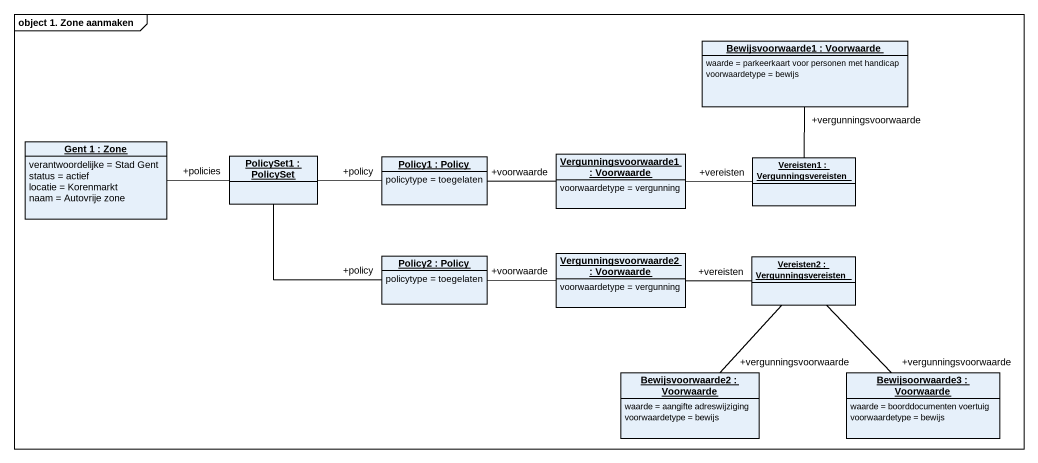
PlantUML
@startuml
mainframe object 1. Zone aanmaken
hide circle
hide empty members
object "Bewijsvoorwaarde1 : Voorwaarde" as Bewijsvoorwaarde1 {
  waarde = parkeerkaart voor personen met handicap
  voorwaardetype = bewijs
}
object "Gent 1 : Zone" as Gent_1 {
  verantwoordelijke = Stad Gent
  status = actief
  locatie = Korenmarkt
  naam = Autovrije zone
}
object "PolicySet1 : PolicySet" as PolicySet1
object "Policy1 : Policy" as Policy1 {
  policytype = toegelaten
}
object "Vergunningsvoorwaarde1 : Voorwaarde" as Vergunningsvoorwaarde1 {
  voorwaardetype = vergunning
}
object "Vereisten1 : Vergunningsvereisten" as Vereisten1
object "Policy2 : Policy" as Policy2 {
  policytype = toegelaten
}
object "Vergunningsvoorwaarde2 : Voorwaarde" as Vergunningsvoorwaarde2 {
  voorwaardetype = vergunning
}
object "Vereisten2 : Vergunningsvereisten" as Vereisten2
object "Bewijsvoorwaarde2 : Voorwaarde" as Bewijsvoorwaarde2 {
  waarde = aangifte adreswijziging
  voorwaardetype = bewijs
}
object "Bewijsoorwaarde3 : Voorwaarde" as Bewijsoorwaarde3 {
  waarde = boorddocumenten voertuig
  voorwaardetype = bewijs
}
Gent_1 -right- "+policies" PolicySet1
PolicySet1 -right- "+policy" Policy1
PolicySet1 -- "+policy" Policy2
Policy1 -right- "+voorwaarde" Vergunningsvoorwaarde1
Vergunningsvoorwaarde1 -right- "+vereisten" Vereisten1
Vereisten1 -up- "+vergunningsvoorwaarde" Bewijsvoorwaarde1
Policy2 -right- "+voorwaarde" Vergunningsvoorwaarde2
Vergunningsvoorwaarde2 -right- "+vereisten" Vereisten2
Vereisten2 -- "+vergunningsvoorwaarde" Bewijsvoorwaarde2
Vereisten2 -- "+vergunningsvoorwaarde" Bewijsoorwaarde3
@enduml
